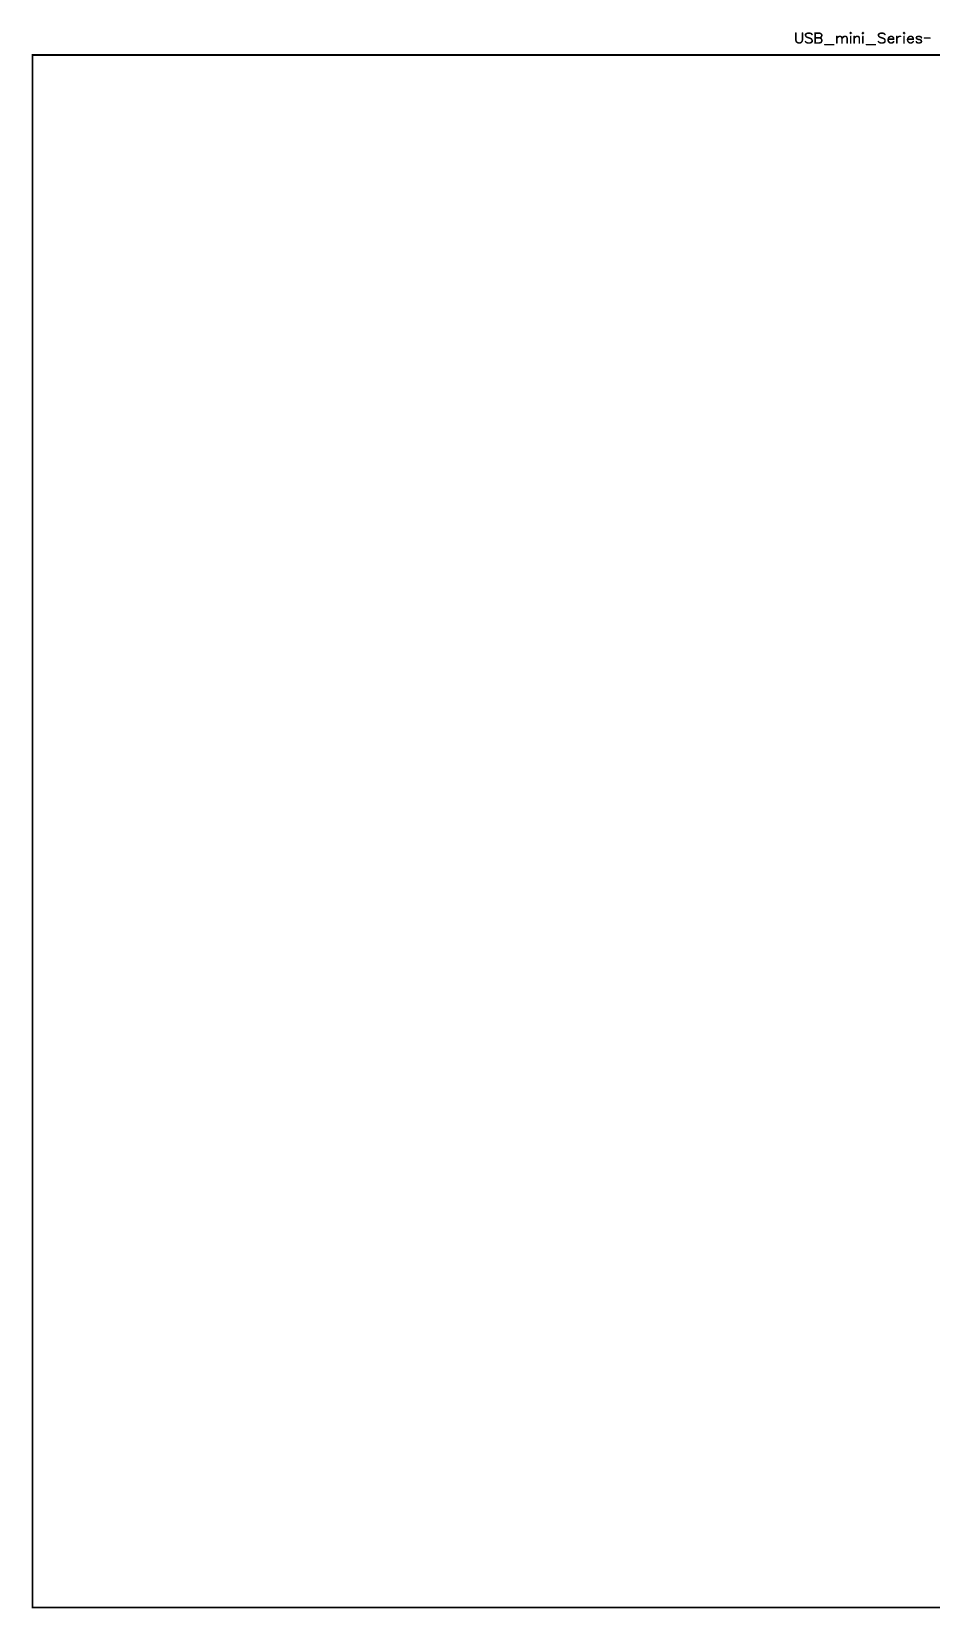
# Model space of a CAD drawing. Extents: x -121 to 151, y -197 to 34.
# Drawn here: x -121.2 to -5.2, y -197.1 to 6.1 of the extents above; entities that cross this region are included whole.
import ezdxf

# ---------------------------------------------------------------- set-up
doc = ezdxf.new("R2010")
doc.units = 0
doc.layers.add('Top_Assy', color=1, linetype='CONTINUOUS')
doc.layers.add('Top_Silk', color=2, linetype='CONTINUOUS')

msp = doc.modelspace()

# ---------------------------------------------------------------- linework, layer by layer
at = {"layer": 'Top_Assy', "linetype": 'CONTINUOUS', "const_width": 0.25}
msp.add_lwpolyline([(150.924, -196.96), (-121.076, -196.96), (-121.076, 3.04), (150.924, 3.04), (150.924, -196.96)], dxfattribs=at)
at = {"layer": 'Top_Silk', "linetype": 'CONTINUOUS', "const_width": 0.1961}
for points in [[(-22.7036, 5.8733), (-22.7036, 4.9622), (-22.6432, 4.7797), (-22.5211, 4.6589), (-22.3386, 4.5972), (-22.2178, 4.5972), (-22.0353, 4.6589), (-21.9132, 4.7797), (-21.8528, 4.9622), (-21.8528, 5.8733)], [(-20.6099, 5.6908), (-20.7307, 5.8129), (-20.9132, 5.8733), (-21.156, 5.8733), (-21.3385, 5.8129), (-21.4607, 5.6908), (-21.4607, 5.57), (-21.3989, 5.4479), (-21.3385, 5.3875), (-21.2178, 5.3272), (-20.8528, 5.205), (-20.7307, 5.1447), (-20.6703, 5.0829), (-20.6099, 4.9622), (-20.6099, 4.7797), (-20.7307, 4.6589), (-20.9132, 4.5972), (-21.156, 4.5972), (-21.3385, 4.6589), (-21.4607, 4.7797)], [(-20.2178, 5.8733), (-20.2178, 4.5972), (-19.6703, 4.5972), (-19.4878, 4.6589), (-19.4274, 4.7193), (-19.3671, 4.84), (-19.3671, 5.0225), (-19.4274, 5.1447), (-19.4878, 5.205), (-19.6703, 5.2654), (-19.4878, 5.3272), (-19.4274, 5.3875), (-19.3671, 5.5083), (-19.3671, 5.6304), (-19.4274, 5.7511), (-19.4878, 5.8129), (-19.6703, 5.8733), (-20.2178, 5.8733)], [(-20.2178, 5.2654), (-19.6703, 5.2654)], [(-18.9749, 4.3866), (-17.8209, 4.3866)], [(-17.4288, 5.4479), (-17.4288, 4.5972)], [(-17.4288, 5.205), (-17.2463, 5.3875), (-17.1242, 5.4479), (-16.9431, 5.4479), (-16.8209, 5.3875), (-16.7606, 5.205), (-16.7606, 4.5972)], [(-16.7606, 5.205), (-16.5781, 5.3875), (-16.4559, 5.4479), (-16.2748, 5.4479), (-16.1527, 5.3875), (-16.0909, 5.205), (-16.0909, 4.5972)], [(-15.6988, 5.8733), (-15.6384, 5.8129), (-15.5766, 5.8733), (-15.6384, 5.935), (-15.6988, 5.8733)], [(-15.6384, 5.4479), (-15.6384, 4.5972)], [(-15.1845, 5.4479), (-15.1845, 4.5972)], [(-15.1845, 5.205), (-15.002, 5.3875), (-14.8798, 5.4479), (-14.6987, 5.4479), (-14.5766, 5.3875), (-14.5162, 5.205), (-14.5162, 4.5972)], [(-14.1241, 5.8733), (-14.0637, 5.8129), (-14.0019, 5.8733), (-14.0637, 5.935), (-14.1241, 5.8733)], [(-14.0637, 5.4479), (-14.0637, 4.5972)], [(-13.6098, 4.3866), (-12.4558, 4.3866)], [(-11.2129, 5.6908), (-11.3337, 5.8129), (-11.5162, 5.8733), (-11.759, 5.8733), (-11.9415, 5.8129), (-12.0637, 5.6908), (-12.0637, 5.57), (-12.0019, 5.4479), (-11.9415, 5.3875), (-11.8208, 5.3272), (-11.4558, 5.205), (-11.3337, 5.1447), (-11.2733, 5.0829), (-11.2129, 4.9622), (-11.2129, 4.7797), (-11.3337, 4.6589), (-11.5162, 4.5972), (-11.759, 4.5972), (-11.9415, 4.6589), (-12.0637, 4.7797)], [(-10.8208, 5.0829), (-10.0922, 5.0829), (-10.0922, 5.205), (-10.1526, 5.3272), (-10.2129, 5.3875), (-10.3351, 5.4479), (-10.5176, 5.4479), (-10.6383, 5.3875), (-10.7604, 5.2654), (-10.8208, 5.0829), (-10.8208, 4.9622), (-10.7604, 4.7797), (-10.6383, 4.6589), (-10.5176, 4.5972), (-10.3351, 4.5972), (-10.2129, 4.6589), (-10.0922, 4.7797)], [(-9.7, 5.4479), (-9.7, 4.5972)], [(-9.7, 5.0829), (-9.6383, 5.2654), (-9.5175, 5.3875), (-9.3954, 5.4479), (-9.2129, 5.4479)], [(-8.8207, 5.8733), (-8.7604, 5.8129), (-8.6986, 5.8733), (-8.7604, 5.935), (-8.8207, 5.8733)], [(-8.7604, 5.4479), (-8.7604, 4.5972)], [(-8.3065, 5.0829), (-7.5779, 5.0829), (-7.5779, 5.205), (-7.6382, 5.3272), (-7.6986, 5.3875), (-7.8207, 5.4479), (-8.0032, 5.4479), (-8.124, 5.3875), (-8.2461, 5.2654), (-8.3065, 5.0829), (-8.3065, 4.9622), (-8.2461, 4.7797), (-8.124, 4.6589), (-8.0032, 4.5972), (-7.8207, 4.5972), (-7.6986, 4.6589), (-7.5779, 4.7797)], [(-6.5175, 5.2654), (-6.5778, 5.3875), (-6.7603, 5.4479), (-6.9428, 5.4479), (-7.1253, 5.3875), (-7.1857, 5.2654), (-7.1253, 5.1447), (-7.0032, 5.0829), (-6.7, 5.0225), (-6.5778, 4.9622), (-6.5175, 4.84), (-6.5175, 4.7797), (-6.5778, 4.6589), (-6.7603, 4.5972), (-6.9428, 4.5972), (-7.1253, 4.6589), (-7.1857, 4.7797)], [(-6.1253, 5.2345), (-5.4234, 5.2345)]]:
    msp.add_lwpolyline(points, dxfattribs=at)
at = {"layer": 'Top_Silk', "linetype": 'CONTINUOUS', "const_width": 0.098}
for points in [[(-22.7526, 5.8733, 1), (-22.6545, 5.8733, 1), (-22.7526, 5.8733, 1)], [(-21.9019, 5.8733, 1), (-21.8038, 5.8733, 1), (-21.9019, 5.8733, 1)], [(-21.5097, 4.7797, 1), (-21.4117, 4.7797, 1), (-21.5097, 4.7797, 1)], [(-20.659, 5.6908, 1), (-20.5609, 5.6908, 1), (-20.659, 5.6908, 1)], [(-20.2668, 5.8733, 1), (-20.1688, 5.8733, 1), (-20.2668, 5.8733, 1)], [(-20.2668, 5.2654, 1), (-20.1688, 5.2654, 1), (-20.2668, 5.2654, 1)], [(-19.7193, 5.2654, 1), (-19.6213, 5.2654, 1), (-19.7193, 5.2654, 1)], [(-19.0239, 4.3866, 1), (-18.9259, 4.3866, 1), (-19.0239, 4.3866, 1)], [(-17.87, 4.3866, 1), (-17.7719, 4.3866, 1), (-17.87, 4.3866, 1)], [(-17.4778, 5.4479, 1), (-17.3798, 5.4479, 1), (-17.4778, 5.4479, 1)], [(-17.4778, 5.205, 1), (-17.3798, 5.205, 1), (-17.4778, 5.205, 1)], [(-17.4778, 4.5972, 1), (-17.3798, 4.5972, 1), (-17.4778, 4.5972, 1)], [(-16.8096, 5.205, 1), (-16.7115, 5.205, 1), (-16.8096, 5.205, 1)], [(-16.8096, 4.5972, 1), (-16.7115, 4.5972, 1), (-16.8096, 4.5972, 1)], [(-16.1399, 4.5972, 1), (-16.0419, 4.5972, 1), (-16.1399, 4.5972, 1)], [(-15.7478, 5.8733, 1), (-15.6497, 5.8733, 1), (-15.7478, 5.8733, 1)], [(-15.6874, 5.4479, 1), (-15.5894, 5.4479, 1), (-15.6874, 5.4479, 1)], [(-15.6874, 4.5972, 1), (-15.5894, 4.5972, 1), (-15.6874, 4.5972, 1)], [(-15.2335, 5.4479, 1), (-15.1355, 5.4479, 1), (-15.2335, 5.4479, 1)], [(-15.2335, 5.205, 1), (-15.1355, 5.205, 1), (-15.2335, 5.205, 1)], [(-15.2335, 4.5972, 1), (-15.1355, 4.5972, 1), (-15.2335, 4.5972, 1)], [(-14.5653, 4.5972, 1), (-14.4672, 4.5972, 1), (-14.5653, 4.5972, 1)], [(-14.1731, 5.8733, 1), (-14.0751, 5.8733, 1), (-14.1731, 5.8733, 1)], [(-14.1127, 5.4479, 1), (-14.0147, 5.4479, 1), (-14.1127, 5.4479, 1)], [(-14.1127, 4.5972, 1), (-14.0147, 4.5972, 1), (-14.1127, 4.5972, 1)], [(-13.6588, 4.3866, 1), (-13.5608, 4.3866, 1), (-13.6588, 4.3866, 1)], [(-12.5049, 4.3866, 1), (-12.4068, 4.3866, 1), (-12.5049, 4.3866, 1)], [(-12.1127, 4.7797, 1), (-12.0147, 4.7797, 1), (-12.1127, 4.7797, 1)], [(-11.262, 5.6908, 1), (-11.1639, 5.6908, 1), (-11.262, 5.6908, 1)], [(-10.8698, 5.0829, 1), (-10.7718, 5.0829, 1), (-10.8698, 5.0829, 1)], [(-10.1412, 4.7797, 1), (-10.0432, 4.7797, 1), (-10.1412, 4.7797, 1)], [(-9.7491, 5.4479, 1), (-9.651, 5.4479, 1), (-9.7491, 5.4479, 1)], [(-9.7491, 5.0829, 1), (-9.651, 5.0829, 1), (-9.7491, 5.0829, 1)], [(-9.7491, 4.5972, 1), (-9.651, 4.5972, 1), (-9.7491, 4.5972, 1)], [(-9.2619, 5.4479, 1), (-9.1639, 5.4479, 1), (-9.2619, 5.4479, 1)], [(-8.8698, 5.8733, 1), (-8.7717, 5.8733, 1), (-8.8698, 5.8733, 1)], [(-8.8094, 5.4479, 1), (-8.7114, 5.4479, 1), (-8.8094, 5.4479, 1)], [(-8.8094, 4.5972, 1), (-8.7114, 4.5972, 1), (-8.8094, 4.5972, 1)], [(-8.3555, 5.0829, 1), (-8.2574, 5.0829, 1), (-8.3555, 5.0829, 1)], [(-7.6269, 4.7797, 1), (-7.5288, 4.7797, 1), (-7.6269, 4.7797, 1)], [(-7.2347, 4.7797, 1), (-7.1367, 4.7797, 1), (-7.2347, 4.7797, 1)], [(-6.5665, 5.2654, 1), (-6.4684, 5.2654, 1), (-6.5665, 5.2654, 1)], [(-6.1743, 5.2345, 1), (-6.0763, 5.2345, 1), (-6.1743, 5.2345, 1)], [(-5.4724, 5.2345, 1), (-5.3744, 5.2345, 1), (-5.4724, 5.2345, 1)]]:
    msp.add_lwpolyline(points, format="xyb", dxfattribs=at)

doc.saveas('drawing.dxf')
